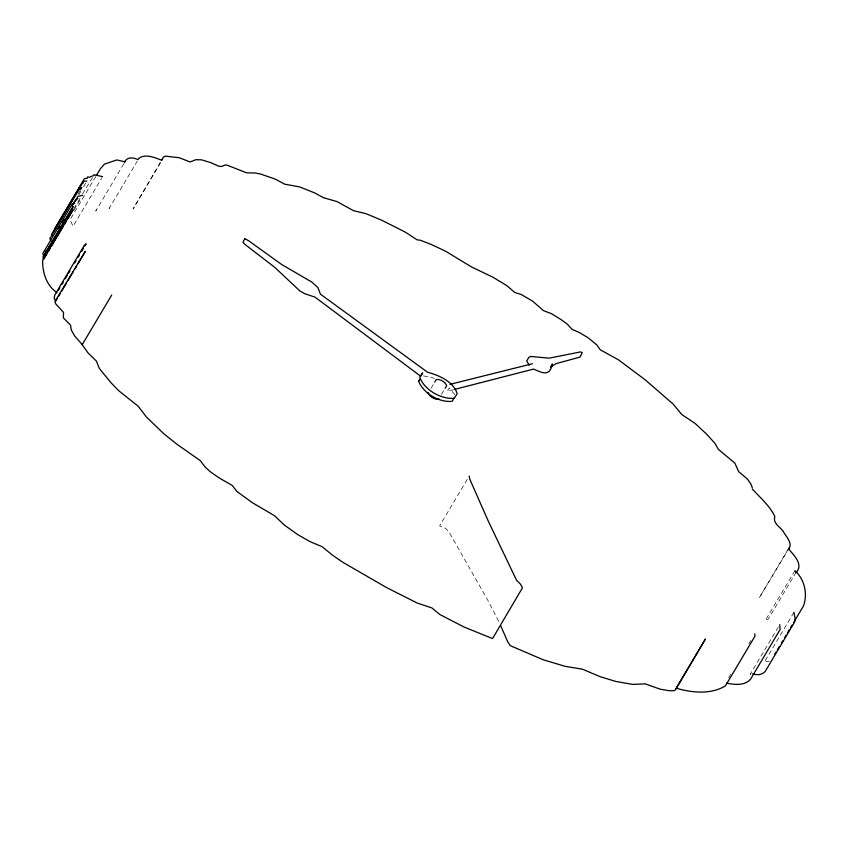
<?xml version="1.0" encoding="UTF-8"?>
<svg xmlns="http://www.w3.org/2000/svg" width="848" height="848" viewBox="0 0 848 848"><rect width="100%" height="100%" fill="white"/><g stroke="black" fill="none" stroke-linecap="round" stroke-linejoin="round"><path stroke-width="0.64" stroke-dasharray="4.24 3.18" d="M96.28 209.997L95.75 211.057L124.476 162.583M109.434 207.93L109.095 208.534L137.291 161.12M78.143 193.938L80.157 190.556M78.853 194.658L80.867 191.277M83.56 186.761L86.242 182.246M73.861 208.608L80.284 198.04M82.595 193.927L92.368 177.72M74.073 210.028L80.793 198.739M95.792 176.511L70.543 218.943L70.511 220.734L73.034 226.299L101.908 177.751M160.187 162.646L133.051 209.011L160.579 162.721M431.081 388.257L434.367 382.734M441.479 394.437L444.755 388.925M467.195 479.47L439.667 525.76L445.91 528.527L450.108 533.837L488.936 602.281L498.878 621.923M788.099 549.313L759.236 597.861L787.548 550.787M728.602 677.828L730.616 674.436M748.742 643.961L750.756 640.569M794.905 570.725L765.373 620.407L768.299 619.04L794.894 574.34M778.316 627.011L750.12 674.425L751.37 673.725M793.908 612.341L764.366 662.023L769.39 661.133M453.669 389.635L447.32 391.267L449.292 387.949L454.687 394.553M423.385 375.94L430.042 376.894L434.293 378.462"/><path stroke-width="1.27" d="M754.784 633.795L754.953 636.212L725.411 685.884C710.847 694.713 691.883 692.795 676.333 688.247L675.92 688.65M53.912 231.175L83.528 181.196L86.909 181.112M45.167 250.881L45.071 251.559M469.209 476.088L469.665 478.897L488.183 520.905L516.549 580.255L520.524 584.198L522.453 587.844L492.561 638.576L463.803 626.916L439.635 614.387L431.929 607.942L417.237 603.055L386.54 587.558L343.016 562.394L332.808 555.398L322.017 546.621L310.103 541.681L297.892 534.706L284.112 524.891L274.763 515.87L252.121 502.557L236.836 491.395L232.299 485.459L219.144 477.933L210.431 471.817L205.417 467.365L200.149 460.528L177.2 444.447L164.077 433.996L146.407 416.983L138.203 406.234L118.593 390.61L110.961 382.692L99.343 368.456L96.449 361.153L87.842 352.704L82.086 344.447L74.836 336.243L71.359 330.148L70.511 325.102L63.335 317.82L63.547 312.435L55.682 303.828L54.908 301.538L85.319 251.4L77.942 263.823M788.767 548.19L788.513 548.879C793.739 555.207 804.328 564.694 795.562 573.206M793.908 612.341L795.117 618.457L794.714 621.849L765.172 671.521C762.034 674.987 756.829 675.294 752.621 673.853M125.472 161.067L124.433 161.682L116.791 159.954L104.399 164.173L100.499 168.604L96.375 175.547M87.461 176.978L89.634 177.211L93.715 175.462M80.475 189.581L81.811 187.323L80.772 188.659L79.352 188.903L49.809 238.574L50.848 240.609M58.597 228.303L59.943 226.034M61.957 222.653L63.971 219.261M72.027 205.714L74.709 201.199L77.815 198.443M73.214 204.368L78.058 196.248L82.807 195.358M46.979 253.753L43.63 259.403L42.972 256.902L73.257 206.34L43.714 256.011L42.782 253.51L72.324 203.838L74.613 203.191M48.325 251.496L50.339 248.114M51.686 245.856L63.091 226.66M64.437 224.402L66.451 221.021M67.798 218.763L73.161 209.721L42.665 260.198C42.389 271.943 46.152 285.288 56.699 292.39L56.805 292.984M124.476 162.583C126.596 156.53 133.327 157.357 137.832 159.615L138.637 158.862M58.565 290.09L59.911 287.832M61.925 284.44L63.271 282.183M65.285 278.791L67.299 275.409M68.646 273.151L69.981 270.894M74.688 262.986L76.023 260.728M78.037 257.347L79.383 255.089M81.397 251.697L83.411 248.316M84.758 246.058L86.093 243.8L84.249 245.496L54.707 295.168L54.124 298.422L55.661 300.542M55.777 301.072L57.123 298.814M58.47 296.556L60.484 293.175M61.819 290.917L66.526 283.009M67.872 280.752L73.235 271.72M74.582 269.463L76.596 266.081M161.523 160.389L163.537 156.997L165.604 156.17L179.204 157.717L190.069 161.979L195.718 159.71L201.548 159.837L210.633 162.593L218.89 166.272L221.741 166.473L224.985 164.989L227.232 165.201L246.694 172.854L255.206 172.981L260.866 174.105L275.6 179.257L284.642 184.164L299.704 186.931L314.746 192.941L323.353 197.679L337.016 201.591L353.468 210.664L366.082 213.696L382.003 220.374L405.068 231.992L417.237 239.899L420.343 240.228L431.007 244.372L445.264 251.019L471.594 266.982L492.858 277.179L506.818 285.638L514.81 292.539L521.181 294.457L532.565 301.114L543.568 310.686L551.423 313.665L561.164 319.632L566.994 323.904L572.262 329.469L579.534 332.628L588.183 337.79L596.897 344.998L600.257 349.8L618.34 359.732L645.052 379.703L673.089 404.008L681.728 414.481L695.339 423.608L706.532 434.081L715.065 443.472L718.277 449.27L734.877 463.146L738.682 471.668L747.406 479.003L750.872 484.017L752.324 487.759M82.139 344.776L111.713 295.04M454.358 397.701L452.207 401.327C439.296 402.726 423.555 393.366 418.615 381.346L419.453 379.936M418.615 381.346L419.93 379.141M428.452 392.677L428.198 393.112C429.724 396.832 434.589 399.726 438.586 399.291L438.851 398.857M434.759 382.077L436.328 379.427C440.324 378.992 445.2 381.897 446.726 385.607L445.158 388.257M550.49 367.301L552.461 363.993C549.483 377.275 542.232 372.675 533.604 369.081L454.931 389.306M676.587 687.527L705.462 638.979L675.432 689.806L674.149 690.622L669.634 690.76L660.295 689.223L645.211 683.848L632.788 684.4L615.606 681.4L600.331 676.725L582.385 669.178L565.075 666.316L543.335 659.808L510.146 645.604L507.475 641.258L500.829 626.036M788.216 549.663C793.675 543.473 785.842 536.487 782.99 531.039C779.365 526.375 772.729 523.174 774.849 516.527C769.666 505.609 759.978 497.469 752.24 488.957M774.659 654.412L776.005 652.154M777.351 649.897L779.365 646.505M781.379 643.123L782.715 640.865M784.729 637.473L786.075 635.216M787.421 632.958L789.435 629.576M790.771 627.319L792.117 625.061M793.463 622.803L803.533 605.864C807.794 593.929 804.593 579.131 794.905 570.725M138.977 158.258C145.209 153.552 154.94 157.537 161.533 160.219L162.593 159.329M87.535 178.133L84.503 178.589L54.961 228.271L55.576 229.034M550.871 366.76L555.97 363.675L579.979 357.093L582.258 352.694L580.583 351.899L549.239 358.163L530.625 356.446L528.845 357.347L526.714 361.004L529.3 365.234M83.305 182.914L81.514 183.921L51.972 233.603L52.428 235.309M94.001 174.73L102.576 176.628M449.885 384.377L532.427 363.739M726.397 683.117C734.347 684.696 744.767 686.032 750.618 679.121L780.149 629.439L779.662 624.753M244.871 238.818L242.899 242.136L244.669 244.192L274.699 267.311L299.842 290.917L304.983 293.821L314.99 297.107L420.661 376.215L422.633 372.908L419.802 377.349C424.413 389.995 440.918 399.27 454.189 398.348L457.189 393.673C453.5 381.589 439.02 375.293 427.583 372.251L320.438 294.171L317.852 287.567L312.075 282.246L281.568 264.438L248.369 240.556L244.871 238.818"/></g></svg>
